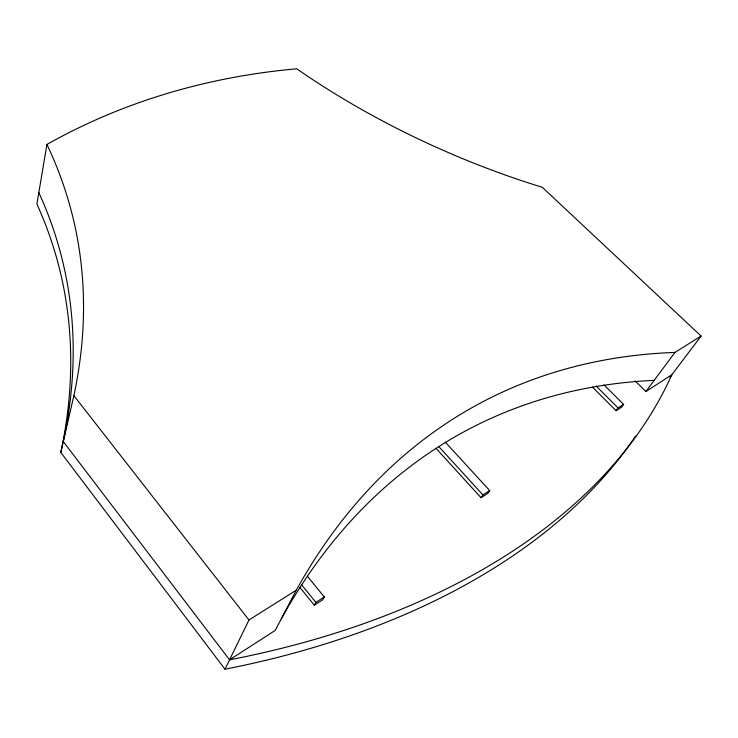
<?xml version="1.0" encoding="UTF-8"?>
<svg xmlns="http://www.w3.org/2000/svg" width="738" height="738" viewBox="0 0 738 738"><rect width="100%" height="100%" fill="white"/><g stroke="black" fill="none" stroke-linecap="round" stroke-linejoin="round"><path stroke-width="1.11" d="M669.91 377.303L701.1 336.058L542.292 187.277A438.455 207.858 24 0 1 296.731 68.791A1016.936 756.967 52.1 0 0 46.918 144.436L36.9 204.075A1181.243 664.108 -15.2 0 1 60.802 452.412L224.979 669.209A823.968 507.329 9.2 0 0 635.676 436.02M46.918 144.436A1289.673 691.792 -13.6 0 1 73.874 395.66L60.802 452.412M224.979 669.209L248.964 619.985L296.27 590.206A1241.178 717.151 61.4 0 1 674.956 352.423L701.1 336.058M296.27 590.206L275.256 630.381L229.546 659.837L63.302 441.564A1201.196 669.467 -14.8 0 0 38.828 192.609M299.803 587.3L314.314 605.206L315.873 602.383L324.314 596.95L307.571 576.433M324.314 596.95L322.737 599.773L314.314 605.206M436.057 448.353L481.047 497.735L482.91 494.912L489.672 490.558L445.263 442.127M489.672 490.558L487.8 493.39L481.047 497.735M592.42 387.072L616.055 410.725L618.084 407.948L623.619 404.387L604.062 384.932M623.619 404.387L621.58 407.164L616.055 410.725M635.187 381.011L645.879 391.5L674.956 352.423M645.879 391.5L671.82 374.784A831.661 507.495 9.3 0 1 229.546 659.837M596.092 385.983L618.084 407.948M438.667 446.435L482.91 494.912M301.362 584.496L315.873 602.383M73.874 395.66L248.964 619.985M281.206 619.007A1181.178 699.375 62.4 0 1 654.172 380.356"/></g></svg>
